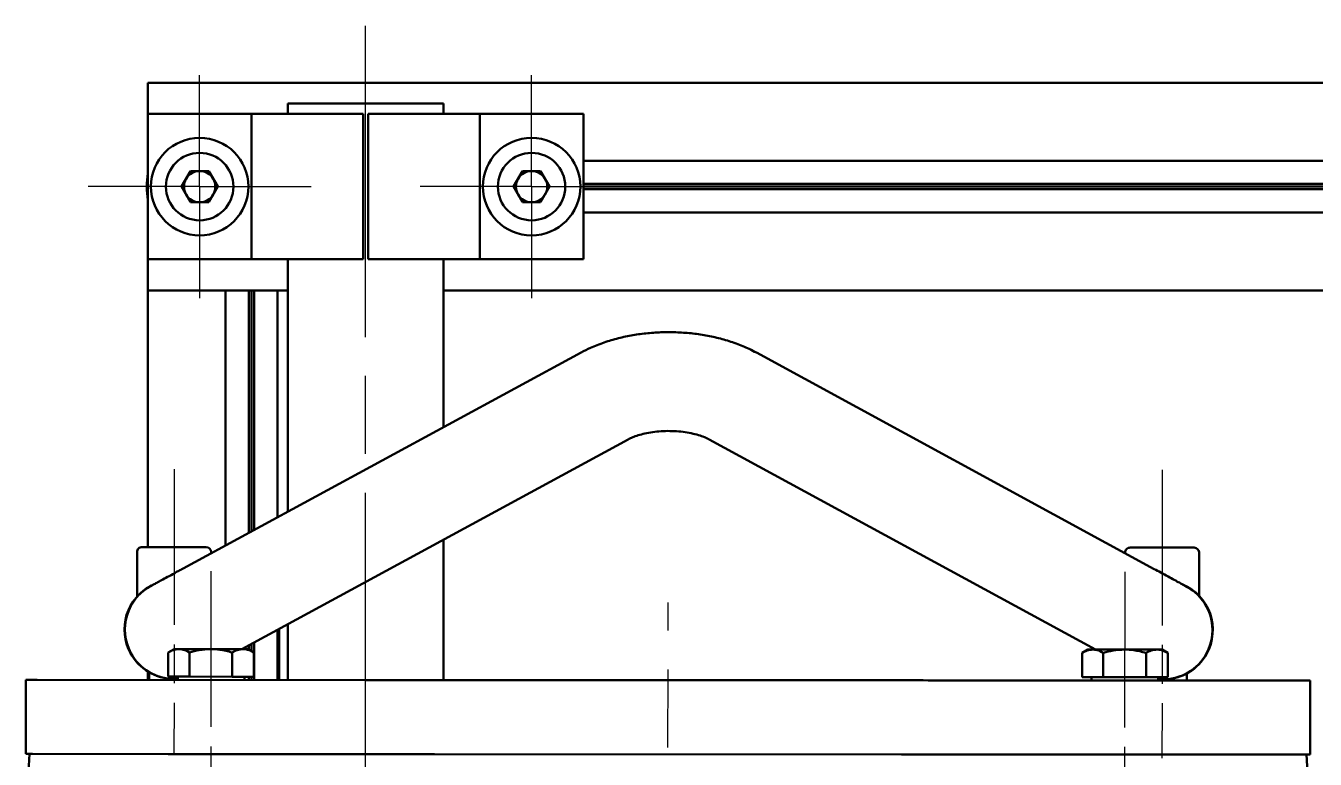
# Model space of a CAD drawing. Header units: millimetres. Extents: x 32504 to 36677, y 41990 to 42879.
# Drawn here: x 32753.85 to 32803.57, y 42216.59 to 42244.87 of the extents above; entities that cross this region are included whole.
import ezdxf

# ---------------------------------------------------------------- set-up
doc = ezdxf.new("R2010")
doc.units = ezdxf.units.MM
doc.linetypes.add('AM_ISO08W050', pattern=[18, 12, -1.5, 3, -1.5])
doc.linetypes.add('AM_ISO08W050x2', pattern=[9, 6, -0.75, 1.5, -0.75])
for name, color, linetype, lineweight in [('AM_0N', 7, 'Continuous', 50), ('Duong_tam', 4, 'AM_ISO08W050', 25), ('Net_dam', 7, 'Continuous', 50)]:
    doc.layers.add(name, color=color, linetype=linetype, lineweight=lineweight)

msp = doc.modelspace()

# ---------------------------------------------------------------- linework, layer by layer
at = {"layer": 'AM_0N'}
for centre in [(32760.5527, 42238.666), (32773.3527, 42238.666)]:
    msp.add_circle(centre, 1.88, dxfattribs=at)
at = {"layer": 'Duong_tam'}
for p, q in [((32766.9527, 42088.866), (32766.9527, 42244.866)), ((32778.5455, 42131.5486), (32778.6165, 42222.6386))]:
    msp.add_line(p, q, dxfattribs=at)
at = {"layer": 'Duong_tam', "linetype": 'AM_ISO08W050x2'}
for p, q in [((32760.5527, 42238.666), (32760.5527, 42242.966)), ((32773.3527, 42238.666), (32773.3527, 42242.966)), ((32760.5527, 42238.666), (32756.2527, 42238.666)), ((32760.5527, 42238.666), (32764.8527, 42238.666)), ((32760.5527, 42238.666), (32760.5527, 42234.366)), ((32773.3527, 42238.666), (32769.0527, 42238.666)), ((32773.3527, 42238.666), (32777.6527, 42238.666)), ((32773.3527, 42238.666), (32773.3527, 42234.366)), ((32759.5683, 42227.7691), (32759.5627, 42216.7754)), ((32797.6683, 42227.7494), (32797.6626, 42216.6288)), ((32760.9828, 42223.8383), (32760.9776, 42213.7902)), ((32796.2253, 42223.8202), (32796.2201, 42213.772))]:
    msp.add_line(p, q, dxfattribs=at)
at = {"layer": 'Net_dam'}
for p, q in [((32866.5527, 42242.666), (32758.5527, 42242.666)), ((32758.5527, 42242.066), (32758.5527, 42242.666)), ((32758.5527, 42241.466), (32758.5527, 42242.066)), ((32763.9527, 42241.866), (32763.9527, 42241.466)), ((32769.9527, 42241.866), (32763.9527, 42241.866)), ((32769.9527, 42241.466), (32769.9527, 42241.866)), ((32758.5527, 42235.866), (32758.5527, 42241.466)), ((32762.5527, 42241.466), (32758.5527, 42241.466)), ((32762.5527, 42235.866), (32762.5527, 42241.466)), ((32766.8527, 42241.466), (32762.5527, 42241.466)), ((32766.8527, 42241.466), (32766.8527, 42235.866)), ((32767.0527, 42241.466), (32767.0527, 42235.866)), ((32771.3527, 42241.466), (32767.0527, 42241.466)), ((32771.3527, 42235.866), (32771.3527, 42241.466)), ((32775.3527, 42241.466), (32771.3527, 42241.466)), ((32775.3527, 42235.866), (32775.3527, 42241.466)), ((32759.8576, 42238.666), (32760.2051, 42239.268)), ((32760.9003, 42239.268), (32760.2051, 42239.268)), ((32761.2478, 42238.666), (32760.9003, 42239.268)), ((32772.6576, 42238.666), (32773.0051, 42239.268)), ((32773.7003, 42239.268), (32773.0051, 42239.268)), ((32774.0478, 42238.666), (32773.7003, 42239.268)), ((32849.7527, 42239.666), (32775.3527, 42239.666)), ((32849.7527, 42238.7699), (32775.3527, 42238.7699)), ((32760.2051, 42238.064), (32759.8576, 42238.666)), ((32761.2478, 42238.666), (32760.9003, 42238.064)), ((32773.0051, 42238.064), (32772.6576, 42238.666)), ((32774.0478, 42238.666), (32773.7003, 42238.064)), ((32849.7527, 42238.666), (32775.3527, 42238.666)), ((32849.7527, 42238.5621), (32775.3527, 42238.5621)), ((32760.2051, 42238.064), (32760.9003, 42238.064)), ((32773.0051, 42238.064), (32773.7003, 42238.064)), ((32849.7527, 42237.666), (32775.3527, 42237.666)), ((32762.5527, 42235.866), (32758.5527, 42235.866)), ((32758.5527, 42235.266), (32758.5527, 42235.866)), ((32766.8527, 42235.866), (32762.5527, 42235.866)), ((32763.9527, 42235.866), (32763.9527, 42226.1353)), ((32771.3527, 42235.866), (32767.0527, 42235.866)), ((32769.9527, 42229.3897), (32769.9527, 42235.866)), ((32775.3527, 42235.866), (32771.3527, 42235.866)), ((32758.5527, 42234.666), (32758.5527, 42235.266)), ((32758.5527, 42234.666), (32758.5527, 42224.7696)), ((32758.5527, 42234.666), (32759.1527, 42234.666)), ((32759.1527, 42234.666), (32761.4927, 42234.666)), ((32761.4927, 42234.666), (32761.5527, 42234.666)), ((32763.5527, 42234.666), (32761.5527, 42234.666)), ((32761.5527, 42234.666), (32761.5527, 42224.8335)), ((32762.4488, 42234.666), (32762.4488, 42225.3195)), ((32762.5527, 42234.666), (32762.5527, 42225.3759)), ((32762.6566, 42234.666), (32762.6566, 42225.4323)), ((32763.5527, 42234.666), (32763.5527, 42225.9183)), ((32763.5527, 42234.666), (32763.6127, 42234.666)), ((32763.9527, 42234.666), (32763.6127, 42234.666)), ((32855.1527, 42234.666), (32769.9527, 42234.666)), ((32775.2644, 42232.2709), (32759.9128, 42223.9439)), ((32797.365, 42223.9246), (32782.0219, 42232.2674)), ((32762.177, 42220.8377), (32777.081, 42228.9218)), ((32780.2018, 42228.9202), (32795.0975, 42220.8208)), ((32769.9527, 42219.6431), (32769.9527, 42225.0553)), ((32758.1392, 42224.5768), (32758.1383, 42222.8648)), ((32760.8012, 42224.7684), (32758.3323, 42224.7697)), ((32760.9941, 42224.5305), (32760.9942, 42224.5753)), ((32796.2392, 42224.5571), (32796.2392, 42224.5368)), ((32798.9012, 42224.7488), (32796.4323, 42224.7501)), ((32799.0933, 42222.8874), (32799.0942, 42224.5556)), ((32758.1461, 42222.8648), (32758.1383, 42222.8648)), ((32763.5527, 42221.5839), (32763.5527, 42219.6464)), ((32763.6127, 42221.6165), (32763.6127, 42219.6463)), ((32763.9527, 42221.8009), (32763.9527, 42219.6462)), ((32762.4488, 42220.9851), (32762.4488, 42220.8223)), ((32762.5527, 42221.0415), (32762.5527, 42220.7622)), ((32762.6566, 42221.0979), (32762.6566, 42219.6468)), ((32757.8992, 42220.6849), (32757.8834, 42220.6849)), ((32759.3432, 42219.7756), (32759.3437, 42220.7116)), ((32759.5648, 42220.8391), (32759.3437, 42220.7116)), ((32759.5648, 42220.8391), (32759.7501, 42220.839)), ((32759.7501, 42220.839), (32760.9812, 42220.8383)), ((32760.1558, 42219.7751), (32760.1563, 42220.7111)), ((32760.9812, 42220.8383), (32762.2247, 42220.8377)), ((32761.8056, 42219.7743), (32761.806, 42220.7103)), ((32762.2247, 42220.8377), (32762.4223, 42220.8376)), ((32762.6432, 42220.7099), (32762.4223, 42220.8376)), ((32762.6427, 42219.7739), (32762.6432, 42220.7099)), ((32794.5857, 42219.7574), (32794.5862, 42220.6934)), ((32794.8073, 42220.8209), (32794.5862, 42220.6934)), ((32794.8073, 42220.8209), (32794.9926, 42220.8208)), ((32794.9926, 42220.8208), (32796.2237, 42220.8202)), ((32795.3983, 42219.757), (32795.3988, 42220.693)), ((32796.2237, 42220.8202), (32797.4672, 42220.8195)), ((32797.0481, 42219.7561), (32797.0485, 42220.6921)), ((32797.4672, 42220.8195), (32797.6648, 42220.8194)), ((32797.8857, 42220.6917), (32797.6648, 42220.8194)), ((32797.8852, 42219.7557), (32797.8857, 42220.6917)), ((32799.391, 42220.6635), (32799.3752, 42220.6635)), ((32758.5527, 42219.9755), (32758.5527, 42219.6489)), ((32758.6118, 42219.9395), (32758.6116, 42219.6489)), ((32798.6166, 42219.6283), (32798.6168, 42219.8941)), ((32754.2927, 42219.6511), (32766.9183, 42219.6446)), ((32760.1558, 42219.7751), (32759.3432, 42219.7756)), ((32759.5564, 42219.6891), (32759.5627, 42219.6891)), ((32759.5656, 42219.6891), (32759.5723, 42219.6891)), ((32759.5723, 42219.6891), (32759.707, 42219.7016)), ((32759.707, 42219.6938), (32759.5723, 42219.6891)), ((32759.7071, 42219.7754), (32759.707, 42219.6483)), ((32761.8056, 42219.7743), (32760.1558, 42219.7751)), ((32762.6427, 42219.7739), (32761.8056, 42219.7743)), ((32762.2787, 42219.647), (32762.2788, 42219.774)), ((32762.4488, 42219.774), (32762.4488, 42219.6469)), ((32762.5527, 42219.7739), (32762.5527, 42219.6469)), ((32769.903, 42219.6431), (32787.3253, 42219.6341)), ((32790.31, 42219.6326), (32802.9356, 42219.6261)), ((32795.3983, 42219.757), (32794.5857, 42219.7574)), ((32794.9496, 42219.7572), (32794.9495, 42219.6302)), ((32797.0481, 42219.7561), (32795.3983, 42219.757)), ((32797.8852, 42219.7557), (32797.0481, 42219.7561)), ((32797.5212, 42219.6289), (32797.5213, 42219.7559)), ((32797.5212, 42219.6842), (32797.7011, 42219.6694)), ((32797.7011, 42219.6694), (32797.5212, 42219.678)), ((32797.7011, 42219.6694), (32797.7078, 42219.6694)), ((32797.7106, 42219.6694), (32797.717, 42219.6694)), ((32753.9886, 42216.7938), (32753.9041, 42215.1963)), ((32759.3391, 42216.791), (32754.1128, 42216.7937)), ((32759.7221, 42216.7908), (32759.3391, 42216.791)), ((32767.2954, 42216.7869), (32759.7221, 42216.7908)), ((32787.6127, 42216.7765), (32769.6127, 42216.7857)), ((32797.5032, 42216.7714), (32789.93, 42216.7753)), ((32797.8863, 42216.7712), (32797.5032, 42216.7714)), ((32803.1125, 42216.7685), (32797.8863, 42216.7712)), ((32803.3196, 42215.1709), (32803.2367, 42216.7684))]:
    msp.add_line(p, q, dxfattribs=at)
for centre in [(32760.5527, 42238.666), (32773.3527, 42238.666)]:
    msp.add_circle(centre, 1.3, dxfattribs=at)
for centre, radius, start, end in [((32760.5527, 42238.666), 0.602, 90, 150), ((32760.5527, 42238.666), 0.602, 30, 90), ((32773.3527, 42238.666), 0.602, 90, 150), ((32773.3527, 42238.666), 0.602, 30, 90), ((32762.5527, 42238.666), 4.0335, 172.60822, 187.39178), ((32760.5527, 42238.666), 0.602, 150, 210), ((32760.5527, 42238.666), 0.602, 330, 30), ((32773.3527, 42238.666), 0.602, 150, 210), ((32773.3527, 42238.666), 0.602, 330, 30), ((32760.5527, 42238.666), 0.602, 210, 270), ((32760.5527, 42238.666), 0.602, 270, 330), ((32773.3527, 42238.666), 0.602, 210, 270), ((32773.3527, 42238.666), 0.602, 270, 330), ((32758.3322, 42224.5767), 0.193, 89.97048, 179.97048), ((32760.8011, 42224.5754), 0.193, 359.97048, 89.97048), ((32796.4322, 42224.557), 0.193, 89.97048, 179.97048), ((32798.9011, 42224.5557), 0.193, 359.97048, 89.97048), ((32797.7179, 42221.5744), 1.905, 331.43422, 67.23862), ((32759.5574, 42221.5941), 1.905, 117.09352, 208.50673), ((32759.5732, 42221.5941), 1.905, 117.53308, 208.50673), ((32797.7021, 42221.5744), 1.905, 331.43422, 61.81205), ((32759.5574, 42221.5941), 1.905, 208.5067, 269.97046), ((32759.5732, 42221.5941), 1.905, 208.5067, 269.97046), ((32797.7021, 42221.5744), 1.905, 269.97049, 331.43425), ((32797.7179, 42221.5744), 1.905, 269.97049, 331.43425)]:
    msp.add_arc(centre, radius, start, end, dxfattribs=at)
for points, knots in [([(32782.0219, 42232.2674), (32781.9302, 42232.3152), (32781.6791, 42232.4461), (32781.2411, 42232.6257), (32780.7051, 42232.7956), (32780.1475, 42232.9232), (32779.5756, 42233.0095), (32778.9953, 42233.0548), (32778.4119, 42233.0593), (32777.8305, 42233.0231), (32777.2558, 42232.9457), (32776.6925, 42232.8268), (32776.1457, 42232.6639), (32775.6675, 42232.4779), (32775.3842, 42232.3324), (32775.2644, 42232.2709)], [0, 0, 0, 0, 0.0469382, 0.1285904, 0.2100372, 0.2911065, 0.3716487, 0.4517801, 0.5317417, 0.6118299, 0.692273, 0.773397, 0.8555331, 0.9389493, 1, 1, 1, 1]), ([(32777.081, 42228.9218), (32777.1077, 42228.9357), (32777.1824, 42228.9746), (32777.3479, 42229.0433), (32777.586, 42229.1183), (32777.8673, 42229.1815), (32778.1817, 42229.2264), (32778.5176, 42229.2483), (32778.8611, 42229.2445), (32779.1975, 42229.215), (32779.5119, 42229.162), (32779.7907, 42229.0907), (32780.0155, 42229.011), (32780.1415, 42228.9526), (32780.1935, 42228.9247), (32780.2018, 42228.9202)], [0, 0, 0, 0, 0.0444593, 0.1240932, 0.2060583, 0.2909344, 0.378258, 0.4673374, 0.5573766, 0.6475148, 0.7367107, 0.8242399, 0.9095554, 0.9855832, 1, 1, 1, 1]), ([(32759.9128, 42223.9439), (32759.8556, 42223.9129), (32759.6896, 42223.8229), (32759.4417, 42223.6885), (32759.187, 42223.5505), (32758.9795, 42223.4381), (32758.8212, 42223.3525), (32758.7317, 42223.3042), (32758.6906, 42223.2822), (32758.6917, 42223.2827), (32758.6919, 42223.2829)], [0, 0, 0, 0, 0.0820473, 0.2382147, 0.3944113, 0.5504879, 0.7062864, 0.8612587, 0.9648707, 1, 1, 1, 1]), ([(32798.5863, 42223.2617), (32798.586, 42223.2619), (32798.5849, 42223.2624), (32798.5513, 42223.2805), (32798.4757, 42223.3214), (32798.3383, 42223.3959), (32798.1455, 42223.5005), (32797.903, 42223.6322), (32797.6405, 42223.7748), (32797.4488, 42223.8791), (32797.365, 42223.9246)], [0, 0, 0, 0, 0.03842701, 0.12868087, 0.26174913, 0.41229879, 0.56704757, 0.72280255, 0.87887804, 1, 1, 1, 1]), ([(32758.6954, 42223.2764), (32758.6625, 42223.263), (32758.4808, 42223.1884), (32758.3246, 42223.041), (32758.1877, 42222.9115), (32758.1596, 42222.8799), (32758.1461, 42222.8648)], [0, 0, 0, 0, 0.0994092, 0.549433, 0.7844239, 1, 1, 1, 1]), ([(32799.0904, 42222.8874), (32799.0898, 42222.888), (32799.0876, 42222.8901), (32799.0033, 42222.9758), (32798.8252, 42223.1313), (32798.6407, 42223.2314), (32798.5581, 42223.2762)], [0, 0, 0, 0, 0.1115871, 0.4058798, 0.7339678, 1, 1, 1, 1]), ([(32759.7501, 42220.839), (32759.6764, 42220.8315), (32759.5387, 42220.8175), (32759.4056, 42220.7452), (32759.3437, 42220.7116)], [0, 0, 0, 0, 0.5352511, 1, 1, 1, 1]), ([(32760.1563, 42220.7111), (32760.0787, 42220.7524), (32759.9453, 42220.8233), (32759.8076, 42220.8343), (32759.7501, 42220.839)], [0, 0, 0, 0, 0.5819524, 1, 1, 1, 1]), ([(32760.9812, 42220.8383), (32760.8316, 42220.8309), (32760.5521, 42220.817), (32760.2819, 42220.7447), (32760.1563, 42220.7111)], [0, 0, 0, 0, 0.5352511, 1, 1, 1, 1]), ([(32761.806, 42220.7103), (32761.6484, 42220.7516), (32761.3775, 42220.8225), (32761.0981, 42220.8337), (32760.9812, 42220.8383)], [0, 0, 0, 0, 0.5819524, 1, 1, 1, 1]), ([(32762.2247, 42220.8377), (32762.1487, 42220.8302), (32762.0069, 42220.8162), (32761.8698, 42220.7439), (32761.806, 42220.7103)], [0, 0, 0, 0, 0.5352511, 1, 1, 1, 1]), ([(32762.6432, 42220.7099), (32762.5632, 42220.7511), (32762.4257, 42220.822), (32762.2839, 42220.8331), (32762.2247, 42220.8377)], [0, 0, 0, 0, 0.5819524, 1, 1, 1, 1]), ([(32794.9926, 42220.8208), (32794.9189, 42220.8133), (32794.7812, 42220.7993), (32794.6481, 42220.727), (32794.5862, 42220.6934)], [0, 0, 0, 0, 0.5352511, 1, 1, 1, 1]), ([(32795.3988, 42220.693), (32795.3212, 42220.7342), (32795.1878, 42220.8051), (32795.0501, 42220.8162), (32794.9926, 42220.8208)], [0, 0, 0, 0, 0.5819524, 1, 1, 1, 1]), ([(32796.2237, 42220.8202), (32796.0741, 42220.8127), (32795.7946, 42220.7988), (32795.5244, 42220.7266), (32795.3988, 42220.693)], [0, 0, 0, 0, 0.5352511, 1, 1, 1, 1]), ([(32797.0485, 42220.6921), (32796.8909, 42220.7334), (32796.62, 42220.8044), (32796.3406, 42220.8155), (32796.2237, 42220.8202)], [0, 0, 0, 0, 0.5819524, 1, 1, 1, 1]), ([(32797.4672, 42220.8195), (32797.3912, 42220.812), (32797.2494, 42220.7981), (32797.1123, 42220.7257), (32797.0485, 42220.6921)], [0, 0, 0, 0, 0.5352511, 1, 1, 1, 1]), ([(32797.8857, 42220.6917), (32797.8057, 42220.7329), (32797.6682, 42220.8038), (32797.5264, 42220.8149), (32797.4672, 42220.8195)], [0, 0, 0, 0, 0.5819524, 1, 1, 1, 1]), ([(32758.621, 42219.9395), (32758.6211, 42219.9394), (32758.6213, 42219.9393), (32758.7162, 42219.8868), (32758.8805, 42219.8125), (32759.1053, 42219.7407), (32759.3435, 42219.6938), (32759.503, 42219.6936), (32759.5657, 42219.6936)], [0, 0, 0, 0, 0.1230804, 0.3128913, 0.499959, 0.6868987, 0.8769101, 1, 1, 1, 1]), ([(32797.7078, 42219.6745), (32797.7531, 42219.6735), (32797.8949, 42219.6703), (32798.118, 42219.7093), (32798.3449, 42219.7743), (32798.5108, 42219.844), (32798.6068, 42219.8936), (32798.6074, 42219.894), (32798.6077, 42219.8941)], [0, 0, 0, 0, 0.0921206, 0.288234, 0.4814121, 0.6744266, 0.8706236, 1, 1, 1, 1]), ([(32753.8491, 42219.6514), (32753.8489, 42219.118), (32753.8484, 42218.1656), (32753.8479, 42217.213), (32753.8477, 42216.7939)], [0, 0, 0, 0, 0.56000042, 1, 1, 1, 1]), ([(32754.2927, 42219.6511), (32754.1637, 42219.6512), (32753.9058, 42219.6513), (32753.868, 42219.6514), (32753.8491, 42219.6514)], [0, 0, 0, 0, 0.500077, 1, 1, 1, 1]), ([(32769.903, 42219.6431), (32769.3975, 42219.6434), (32768.3862, 42219.6439), (32767.4076, 42219.6444), (32766.9183, 42219.6446)], [0, 0, 0, 0, 0.499923, 1, 1, 1, 1]), ([(32790.31, 42219.6326), (32789.8206, 42219.6328), (32788.8421, 42219.6333), (32787.8308, 42219.6339), (32787.3253, 42219.6341)], [0, 0, 0, 0, 0.500077, 1, 1, 1, 1]), ([(32803.3791, 42219.6258), (32803.3603, 42219.6258), (32803.3225, 42219.6259), (32803.0646, 42219.626), (32802.9356, 42219.6261)], [0, 0, 0, 0, 0.499923, 1, 1, 1, 1]), ([(32803.3777, 42216.7683), (32803.3779, 42217.3018), (32803.3784, 42218.2544), (32803.3789, 42219.2068), (32803.3791, 42219.6258)], [0, 0, 0, 0, 0.5599993, 1, 1, 1, 1]), ([(32753.8477, 42216.7939), (32753.8589, 42216.7939), (32753.8814, 42216.7938), (32754.0358, 42216.7938), (32754.1129, 42216.7937)], [0, 0, 0, 0, 0.5001657, 1, 1, 1, 1]), ([(32767.2954, 42216.7869), (32767.6777, 42216.7867), (32768.4426, 42216.7863), (32769.2226, 42216.7859), (32769.6127, 42216.7857)], [0, 0, 0, 0, 0.4998341, 1, 1, 1, 1]), ([(32787.6127, 42216.7765), (32788.0028, 42216.7763), (32788.7827, 42216.7759), (32789.5476, 42216.7755), (32789.9299, 42216.7753)], [0, 0, 0, 0, 0.5001657, 1, 1, 1, 1]), ([(32803.1124, 42216.7685), (32803.1896, 42216.7684), (32803.3439, 42216.7684), (32803.3664, 42216.7683), (32803.3777, 42216.7683)], [0, 0, 0, 0, 0.4998341, 1, 1, 1, 1])]:
    msp.add_open_spline(points, degree=3, knots=knots, dxfattribs=at)

doc.saveas('drawing.dxf')
